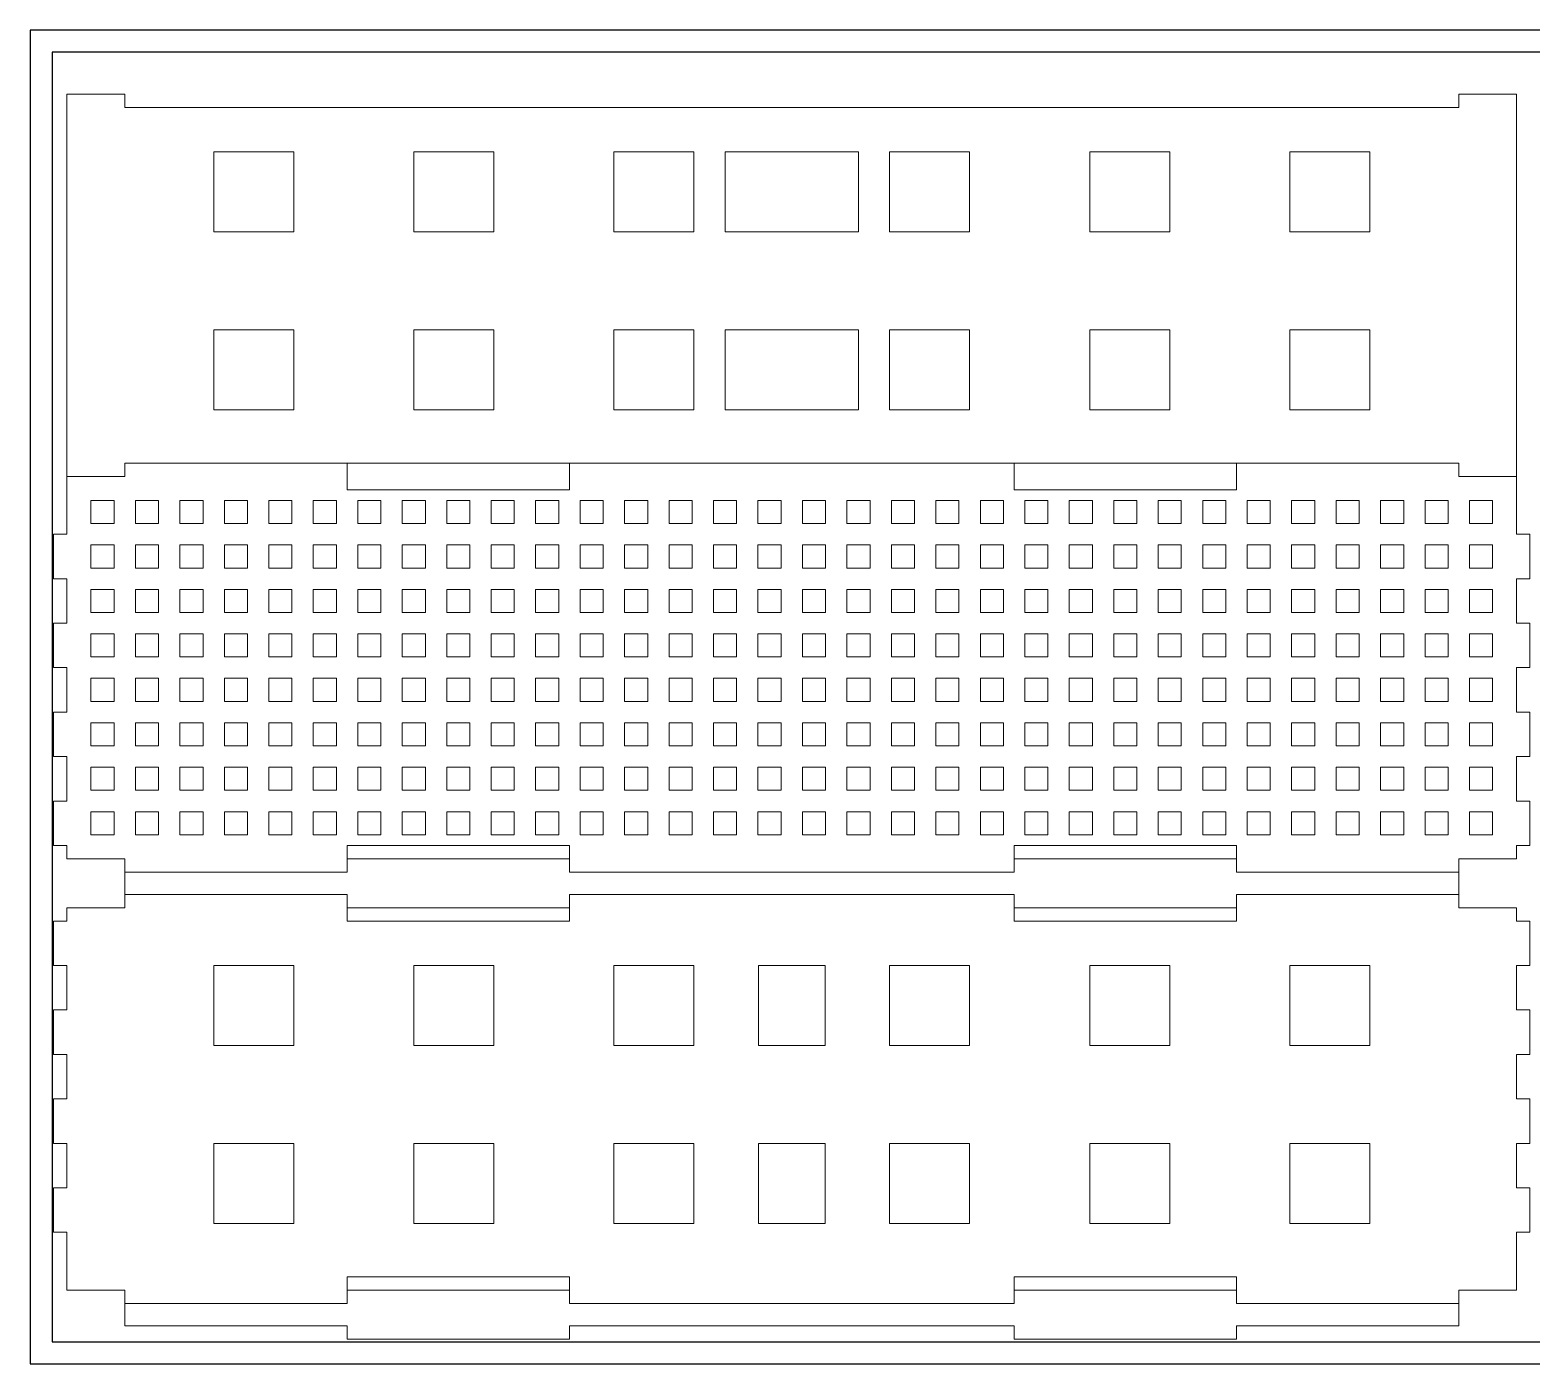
# Model space of a CAD drawing. Header units: millimetres. Extents: x 0 to 600, y 0 to 600.
# Drawn here: x 0 to 337.7, y 300 to 600 of the extents above; entities that cross this region are included whole.
import ezdxf

# ---------------------------------------------------------------- set-up
doc = ezdxf.new("R2010")
doc.units = ezdxf.units.MM
doc.header["$MEASUREMENT"] = 0
doc.layers.add('BNDRY', color=7, linetype='Continuous')

msp = doc.modelspace()

# ---------------------------------------------------------------- linework, layer by layer
at = {"lineweight": 0}
for p, q in [((8.3, 585.61), (8.3, 486.61)), ((21.3, 585.61), (8.3, 585.61)), ((21.3, 582.61), (21.3, 585.61)), ((334.3, 585.61), (321.3, 585.61)), ((321.3, 585.61), (321.3, 582.61)), ((334.3, 486.61), (334.3, 585.61)), ((321.3, 582.61), (21.3, 582.61)), ((41.3, 554.61), (41.3, 572.61)), ((41.3, 572.61), (59.3, 572.61)), ((59.3, 572.61), (59.3, 554.61)), ((86.3, 554.61), (86.3, 572.61)), ((86.3, 572.61), (104.3, 572.61)), ((104.3, 572.61), (104.3, 554.61)), ((131.3, 554.61), (131.3, 572.61)), ((131.3, 572.61), (149.3, 572.61)), ((149.3, 572.61), (149.3, 554.61)), ((156.3, 572.61), (186.3, 572.61)), ((156.3, 554.61), (156.3, 572.61)), ((186.3, 572.61), (186.3, 554.61)), ((193.3, 572.61), (211.3, 572.61)), ((193.3, 554.61), (193.3, 572.61)), ((211.3, 572.61), (211.3, 554.61)), ((238.3, 572.61), (256.3, 572.61)), ((238.3, 554.61), (238.3, 572.61)), ((256.3, 572.61), (256.3, 554.61)), ((283.3, 572.61), (301.3, 572.61)), ((283.3, 554.61), (283.3, 572.61)), ((301.3, 572.61), (301.3, 554.61)), ((59.3, 554.61), (41.3, 554.61)), ((104.3, 554.61), (86.3, 554.61)), ((149.3, 554.61), (131.3, 554.61)), ((186.3, 554.61), (156.3, 554.61)), ((211.3, 554.61), (193.3, 554.61)), ((256.3, 554.61), (238.3, 554.61)), ((301.3, 554.61), (283.3, 554.61)), ((41.3, 514.61), (41.3, 532.61)), ((41.3, 532.61), (59.3, 532.61)), ((59.3, 532.61), (59.3, 514.61)), ((86.3, 514.61), (86.3, 532.61)), ((86.3, 532.61), (104.3, 532.61)), ((104.3, 532.61), (104.3, 514.61)), ((131.3, 514.61), (131.3, 532.61)), ((131.3, 532.61), (149.3, 532.61)), ((149.3, 532.61), (149.3, 514.61)), ((156.3, 514.61), (156.3, 532.61)), ((156.3, 532.61), (186.3, 532.61)), ((186.3, 532.61), (186.3, 514.61)), ((193.3, 532.61), (211.3, 532.61)), ((193.3, 514.61), (193.3, 532.61)), ((211.3, 532.61), (211.3, 514.61)), ((238.3, 532.61), (256.3, 532.61)), ((238.3, 514.61), (238.3, 532.61)), ((256.3, 532.61), (256.3, 514.61)), ((283.3, 532.61), (301.3, 532.61)), ((283.3, 514.61), (283.3, 532.61)), ((301.3, 532.61), (301.3, 514.61)), ((59.3, 514.61), (41.3, 514.61)), ((104.3, 514.61), (86.3, 514.61)), ((149.3, 514.61), (131.3, 514.61)), ((186.3, 514.61), (156.3, 514.61)), ((211.3, 514.61), (193.3, 514.61)), ((256.3, 514.61), (238.3, 514.61)), ((301.3, 514.61), (283.3, 514.61)), ((21.3, 499.61), (21.3, 502.61)), ((21.3, 502.61), (321.3, 502.61)), ((71.3, 496.61), (71.3, 502.61)), ((121.3, 502.61), (121.3, 496.61)), ((221.3, 496.61), (221.3, 502.61)), ((271.3, 502.61), (271.3, 496.61)), ((321.3, 502.61), (321.3, 499.61)), ((8.3, 499.61), (21.3, 499.61)), ((121.3, 496.61), (71.3, 496.61)), ((271.3, 496.61), (221.3, 496.61)), ((321.3, 499.61), (334.3, 499.61)), ((13.7, 489.01), (13.7, 494.21)), ((13.7, 494.21), (18.9, 494.21)), ((18.9, 494.21), (18.9, 489.01)), ((23.7, 489.01), (23.7, 494.21)), ((23.7, 494.21), (28.9, 494.21)), ((28.9, 494.21), (28.9, 489.01)), ((33.7, 489.01), (33.7, 494.21)), ((33.7, 494.21), (38.9, 494.21)), ((38.9, 494.21), (38.9, 489.01)), ((43.7, 489.01), (43.7, 494.21)), ((43.7, 494.21), (48.9, 494.21)), ((48.9, 494.21), (48.9, 489.01)), ((53.7, 489.01), (53.7, 494.21)), ((53.7, 494.21), (58.9, 494.21)), ((58.9, 494.21), (58.9, 489.01)), ((63.7, 489.01), (63.7, 494.21)), ((63.7, 494.21), (68.9, 494.21)), ((68.9, 494.21), (68.9, 489.01)), ((73.7, 489.01), (73.7, 494.21)), ((73.7, 494.21), (78.9, 494.21)), ((78.9, 494.21), (78.9, 489.01)), ((83.7, 489.01), (83.7, 494.21)), ((83.7, 494.21), (88.9, 494.21)), ((88.9, 494.21), (88.9, 489.01)), ((93.7, 489.01), (93.7, 494.21)), ((93.7, 494.21), (98.9, 494.21)), ((98.9, 494.21), (98.9, 489.01)), ((103.7, 489.01), (103.7, 494.21)), ((103.7, 494.21), (108.9, 494.21)), ((108.9, 494.21), (108.9, 489.01)), ((113.7, 489.01), (113.7, 494.21)), ((113.7, 494.21), (118.9, 494.21)), ((118.9, 494.21), (118.9, 489.01)), ((123.7, 489.01), (123.7, 494.21)), ((123.7, 494.21), (128.9, 494.21)), ((128.9, 494.21), (128.9, 489.01)), ((133.7, 489.01), (133.7, 494.21)), ((133.7, 494.21), (138.9, 494.21)), ((138.9, 494.21), (138.9, 489.01)), ((143.7, 489.01), (143.7, 494.21)), ((143.7, 494.21), (148.9, 494.21)), ((148.9, 494.21), (148.9, 489.01)), ((153.7, 489.01), (153.7, 494.21)), ((153.7, 494.21), (158.9, 494.21)), ((158.9, 494.21), (158.9, 489.01)), ((163.7, 489.01), (163.7, 494.21)), ((163.7, 494.21), (168.9, 494.21)), ((168.9, 494.21), (168.9, 489.01)), ((173.7, 489.01), (173.7, 494.21)), ((173.7, 494.21), (178.9, 494.21)), ((178.9, 494.21), (178.9, 489.01)), ((183.7, 489.01), (183.7, 494.21)), ((183.7, 494.21), (188.9, 494.21)), ((188.9, 494.21), (188.9, 489.01)), ((193.7, 489.01), (193.7, 494.21)), ((193.7, 494.21), (198.9, 494.21)), ((198.9, 494.21), (198.9, 489.01)), ((203.7, 489.01), (203.7, 494.21)), ((203.7, 494.21), (208.9, 494.21)), ((208.9, 494.21), (208.9, 489.01)), ((213.7, 489.01), (213.7, 494.21)), ((213.7, 494.21), (218.9, 494.21)), ((218.9, 494.21), (218.9, 489.01)), ((223.7, 489.01), (223.7, 494.21)), ((223.7, 494.21), (228.9, 494.21)), ((228.9, 494.21), (228.9, 489.01)), ((233.7, 489.01), (233.7, 494.21)), ((233.7, 494.21), (238.9, 494.21)), ((238.9, 494.21), (238.9, 489.01)), ((243.7, 489.01), (243.7, 494.21)), ((243.7, 494.21), (248.9, 494.21)), ((248.9, 494.21), (248.9, 489.01)), ((253.7, 489.01), (253.7, 494.21)), ((253.7, 494.21), (258.9, 494.21)), ((258.9, 494.21), (258.9, 489.01)), ((263.7, 489.01), (263.7, 494.21)), ((263.7, 494.21), (268.9, 494.21)), ((268.9, 494.21), (268.9, 489.01)), ((273.7, 489.01), (273.7, 494.21)), ((273.7, 494.21), (278.9, 494.21)), ((278.9, 494.21), (278.9, 489.01)), ((283.7, 489.01), (283.7, 494.21)), ((283.7, 494.21), (288.9, 494.21)), ((288.9, 494.21), (288.9, 489.01)), ((293.7, 489.01), (293.7, 494.21)), ((293.7, 494.21), (298.9, 494.21)), ((298.9, 494.21), (298.9, 489.01)), ((303.7, 489.01), (303.7, 494.21)), ((303.7, 494.21), (308.9, 494.21)), ((308.9, 494.21), (308.9, 489.01)), ((313.7, 489.01), (313.7, 494.21)), ((313.7, 494.21), (318.9, 494.21)), ((318.9, 494.21), (318.9, 489.01)), ((323.7, 489.01), (323.7, 494.21)), ((323.7, 494.21), (328.9, 494.21)), ((328.9, 494.21), (328.9, 489.01)), ((8.3, 486.61), (5.3, 486.61)), ((5.3, 486.61), (5.3, 476.61)), ((18.9, 489.01), (13.7, 489.01)), ((28.9, 489.01), (23.7, 489.01)), ((38.9, 489.01), (33.7, 489.01)), ((48.9, 489.01), (43.7, 489.01)), ((58.9, 489.01), (53.7, 489.01)), ((68.9, 489.01), (63.7, 489.01)), ((78.9, 489.01), (73.7, 489.01)), ((88.9, 489.01), (83.7, 489.01)), ((98.9, 489.01), (93.7, 489.01)), ((108.9, 489.01), (103.7, 489.01)), ((118.9, 489.01), (113.7, 489.01)), ((128.9, 489.01), (123.7, 489.01)), ((138.9, 489.01), (133.7, 489.01)), ((148.9, 489.01), (143.7, 489.01)), ((158.9, 489.01), (153.7, 489.01)), ((168.9, 489.01), (163.7, 489.01)), ((178.9, 489.01), (173.7, 489.01)), ((188.9, 489.01), (183.7, 489.01)), ((198.9, 489.01), (193.7, 489.01)), ((208.9, 489.01), (203.7, 489.01)), ((218.9, 489.01), (213.7, 489.01)), ((228.9, 489.01), (223.7, 489.01)), ((238.9, 489.01), (233.7, 489.01)), ((248.9, 489.01), (243.7, 489.01)), ((258.9, 489.01), (253.7, 489.01)), ((268.9, 489.01), (263.7, 489.01)), ((278.9, 489.01), (273.7, 489.01)), ((288.9, 489.01), (283.7, 489.01)), ((298.9, 489.01), (293.7, 489.01)), ((308.9, 489.01), (303.7, 489.01)), ((318.9, 489.01), (313.7, 489.01)), ((328.9, 489.01), (323.7, 489.01)), ((337.3, 486.61), (334.3, 486.61)), ((337.3, 476.61), (337.3, 486.61)), ((13.7, 479.01), (13.7, 484.21)), ((13.7, 484.21), (18.9, 484.21)), ((18.9, 484.21), (18.9, 479.01)), ((23.7, 479.01), (23.7, 484.21)), ((23.7, 484.21), (28.9, 484.21)), ((28.9, 484.21), (28.9, 479.01)), ((33.7, 479.01), (33.7, 484.21)), ((33.7, 484.21), (38.9, 484.21)), ((38.9, 484.21), (38.9, 479.01)), ((43.7, 479.01), (43.7, 484.21)), ((43.7, 484.21), (48.9, 484.21)), ((48.9, 484.21), (48.9, 479.01)), ((53.7, 479.01), (53.7, 484.21)), ((53.7, 484.21), (58.9, 484.21)), ((58.9, 484.21), (58.9, 479.01)), ((63.7, 479.01), (63.7, 484.21)), ((63.7, 484.21), (68.9, 484.21)), ((68.9, 484.21), (68.9, 479.01)), ((73.7, 479.01), (73.7, 484.21)), ((73.7, 484.21), (78.9, 484.21)), ((78.9, 484.21), (78.9, 479.01)), ((83.7, 479.01), (83.7, 484.21)), ((83.7, 484.21), (88.9, 484.21)), ((88.9, 484.21), (88.9, 479.01)), ((93.7, 479.01), (93.7, 484.21)), ((93.7, 484.21), (98.9, 484.21)), ((98.9, 484.21), (98.9, 479.01)), ((103.7, 479.01), (103.7, 484.21)), ((103.7, 484.21), (108.9, 484.21)), ((108.9, 484.21), (108.9, 479.01)), ((113.7, 479.01), (113.7, 484.21)), ((113.7, 484.21), (118.9, 484.21)), ((118.9, 484.21), (118.9, 479.01)), ((123.7, 479.01), (123.7, 484.21)), ((123.7, 484.21), (128.9, 484.21)), ((128.9, 484.21), (128.9, 479.01)), ((133.7, 479.01), (133.7, 484.21)), ((133.7, 484.21), (138.9, 484.21)), ((138.9, 484.21), (138.9, 479.01)), ((143.7, 479.01), (143.7, 484.21)), ((143.7, 484.21), (148.9, 484.21)), ((148.9, 484.21), (148.9, 479.01)), ((153.7, 479.01), (153.7, 484.21)), ((153.7, 484.21), (158.9, 484.21)), ((158.9, 484.21), (158.9, 479.01)), ((163.7, 479.01), (163.7, 484.21)), ((163.7, 484.21), (168.9, 484.21)), ((168.9, 484.21), (168.9, 479.01)), ((173.7, 479.01), (173.7, 484.21)), ((173.7, 484.21), (178.9, 484.21)), ((178.9, 484.21), (178.9, 479.01)), ((183.7, 479.01), (183.7, 484.21)), ((183.7, 484.21), (188.9, 484.21)), ((188.9, 484.21), (188.9, 479.01)), ((193.7, 479.01), (193.7, 484.21)), ((193.7, 484.21), (198.9, 484.21)), ((198.9, 484.21), (198.9, 479.01)), ((203.7, 479.01), (203.7, 484.21)), ((203.7, 484.21), (208.9, 484.21)), ((208.9, 484.21), (208.9, 479.01)), ((213.7, 479.01), (213.7, 484.21)), ((213.7, 484.21), (218.9, 484.21)), ((218.9, 484.21), (218.9, 479.01)), ((223.7, 479.01), (223.7, 484.21)), ((223.7, 484.21), (228.9, 484.21)), ((228.9, 484.21), (228.9, 479.01)), ((233.7, 479.01), (233.7, 484.21)), ((233.7, 484.21), (238.9, 484.21)), ((238.9, 484.21), (238.9, 479.01)), ((243.7, 479.01), (243.7, 484.21)), ((243.7, 484.21), (248.9, 484.21)), ((248.9, 484.21), (248.9, 479.01)), ((253.7, 479.01), (253.7, 484.21)), ((253.7, 484.21), (258.9, 484.21)), ((258.9, 484.21), (258.9, 479.01)), ((263.7, 479.01), (263.7, 484.21)), ((263.7, 484.21), (268.9, 484.21)), ((268.9, 484.21), (268.9, 479.01)), ((273.7, 479.01), (273.7, 484.21)), ((273.7, 484.21), (278.9, 484.21)), ((278.9, 484.21), (278.9, 479.01)), ((283.7, 479.01), (283.7, 484.21)), ((283.7, 484.21), (288.9, 484.21)), ((288.9, 484.21), (288.9, 479.01)), ((293.7, 479.01), (293.7, 484.21)), ((293.7, 484.21), (298.9, 484.21)), ((298.9, 484.21), (298.9, 479.01)), ((303.7, 479.01), (303.7, 484.21)), ((303.7, 484.21), (308.9, 484.21)), ((308.9, 484.21), (308.9, 479.01)), ((313.7, 479.01), (313.7, 484.21)), ((313.7, 484.21), (318.9, 484.21)), ((318.9, 484.21), (318.9, 479.01)), ((323.7, 479.01), (323.7, 484.21)), ((323.7, 484.21), (328.9, 484.21)), ((328.9, 484.21), (328.9, 479.01)), ((5.3, 476.61), (8.3, 476.61)), ((8.3, 476.61), (8.3, 466.61)), ((18.9, 479.01), (13.7, 479.01)), ((28.9, 479.01), (23.7, 479.01)), ((38.9, 479.01), (33.7, 479.01)), ((48.9, 479.01), (43.7, 479.01)), ((58.9, 479.01), (53.7, 479.01)), ((68.9, 479.01), (63.7, 479.01)), ((78.9, 479.01), (73.7, 479.01)), ((88.9, 479.01), (83.7, 479.01)), ((98.9, 479.01), (93.7, 479.01)), ((108.9, 479.01), (103.7, 479.01)), ((118.9, 479.01), (113.7, 479.01)), ((128.9, 479.01), (123.7, 479.01)), ((138.9, 479.01), (133.7, 479.01)), ((148.9, 479.01), (143.7, 479.01)), ((158.9, 479.01), (153.7, 479.01)), ((168.9, 479.01), (163.7, 479.01)), ((178.9, 479.01), (173.7, 479.01)), ((188.9, 479.01), (183.7, 479.01)), ((198.9, 479.01), (193.7, 479.01)), ((208.9, 479.01), (203.7, 479.01)), ((218.9, 479.01), (213.7, 479.01)), ((228.9, 479.01), (223.7, 479.01)), ((238.9, 479.01), (233.7, 479.01)), ((248.9, 479.01), (243.7, 479.01)), ((258.9, 479.01), (253.7, 479.01)), ((268.9, 479.01), (263.7, 479.01)), ((278.9, 479.01), (273.7, 479.01)), ((288.9, 479.01), (283.7, 479.01)), ((298.9, 479.01), (293.7, 479.01)), ((308.9, 479.01), (303.7, 479.01)), ((318.9, 479.01), (313.7, 479.01)), ((328.9, 479.01), (323.7, 479.01)), ((334.3, 466.61), (334.3, 476.61)), ((334.3, 476.61), (337.3, 476.61)), ((13.7, 469.01), (13.7, 474.21)), ((13.7, 474.21), (18.9, 474.21)), ((18.9, 474.21), (18.9, 469.01)), ((23.7, 469.01), (23.7, 474.21)), ((23.7, 474.21), (28.9, 474.21)), ((28.9, 474.21), (28.9, 469.01)), ((33.7, 469.01), (33.7, 474.21)), ((33.7, 474.21), (38.9, 474.21)), ((38.9, 474.21), (38.9, 469.01)), ((43.7, 469.01), (43.7, 474.21)), ((43.7, 474.21), (48.9, 474.21)), ((48.9, 474.21), (48.9, 469.01)), ((53.7, 469.01), (53.7, 474.21)), ((53.7, 474.21), (58.9, 474.21)), ((58.9, 474.21), (58.9, 469.01)), ((63.7, 469.01), (63.7, 474.21)), ((63.7, 474.21), (68.9, 474.21)), ((68.9, 474.21), (68.9, 469.01)), ((73.7, 469.01), (73.7, 474.21)), ((73.7, 474.21), (78.9, 474.21)), ((78.9, 474.21), (78.9, 469.01)), ((83.7, 469.01), (83.7, 474.21)), ((83.7, 474.21), (88.9, 474.21)), ((88.9, 474.21), (88.9, 469.01)), ((93.7, 469.01), (93.7, 474.21)), ((93.7, 474.21), (98.9, 474.21)), ((98.9, 474.21), (98.9, 469.01)), ((103.7, 469.01), (103.7, 474.21)), ((103.7, 474.21), (108.9, 474.21)), ((108.9, 474.21), (108.9, 469.01)), ((113.7, 469.01), (113.7, 474.21)), ((113.7, 474.21), (118.9, 474.21)), ((118.9, 474.21), (118.9, 469.01)), ((123.7, 469.01), (123.7, 474.21)), ((123.7, 474.21), (128.9, 474.21)), ((128.9, 474.21), (128.9, 469.01)), ((133.7, 469.01), (133.7, 474.21)), ((133.7, 474.21), (138.9, 474.21)), ((138.9, 474.21), (138.9, 469.01)), ((143.7, 469.01), (143.7, 474.21)), ((143.7, 474.21), (148.9, 474.21)), ((148.9, 474.21), (148.9, 469.01)), ((153.7, 469.01), (153.7, 474.21)), ((153.7, 474.21), (158.9, 474.21)), ((158.9, 474.21), (158.9, 469.01)), ((163.7, 469.01), (163.7, 474.21)), ((163.7, 474.21), (168.9, 474.21)), ((168.9, 474.21), (168.9, 469.01)), ((173.7, 469.01), (173.7, 474.21)), ((173.7, 474.21), (178.9, 474.21)), ((178.9, 474.21), (178.9, 469.01)), ((183.7, 469.01), (183.7, 474.21)), ((183.7, 474.21), (188.9, 474.21)), ((188.9, 474.21), (188.9, 469.01)), ((193.7, 469.01), (193.7, 474.21)), ((193.7, 474.21), (198.9, 474.21)), ((198.9, 474.21), (198.9, 469.01)), ((203.7, 469.01), (203.7, 474.21)), ((203.7, 474.21), (208.9, 474.21)), ((208.9, 474.21), (208.9, 469.01)), ((213.7, 469.01), (213.7, 474.21)), ((213.7, 474.21), (218.9, 474.21)), ((218.9, 474.21), (218.9, 469.01)), ((223.7, 469.01), (223.7, 474.21)), ((223.7, 474.21), (228.9, 474.21)), ((228.9, 474.21), (228.9, 469.01)), ((233.7, 469.01), (233.7, 474.21)), ((233.7, 474.21), (238.9, 474.21)), ((238.9, 474.21), (238.9, 469.01)), ((243.7, 469.01), (243.7, 474.21)), ((243.7, 474.21), (248.9, 474.21)), ((248.9, 474.21), (248.9, 469.01)), ((253.7, 469.01), (253.7, 474.21)), ((253.7, 474.21), (258.9, 474.21)), ((258.9, 474.21), (258.9, 469.01)), ((263.7, 469.01), (263.7, 474.21)), ((263.7, 474.21), (268.9, 474.21)), ((268.9, 474.21), (268.9, 469.01)), ((273.7, 469.01), (273.7, 474.21)), ((273.7, 474.21), (278.9, 474.21)), ((278.9, 474.21), (278.9, 469.01)), ((283.7, 469.01), (283.7, 474.21)), ((283.7, 474.21), (288.9, 474.21)), ((288.9, 474.21), (288.9, 469.01)), ((293.7, 469.01), (293.7, 474.21)), ((293.7, 474.21), (298.9, 474.21)), ((298.9, 474.21), (298.9, 469.01)), ((303.7, 469.01), (303.7, 474.21)), ((303.7, 474.21), (308.9, 474.21)), ((308.9, 474.21), (308.9, 469.01)), ((313.7, 469.01), (313.7, 474.21)), ((313.7, 474.21), (318.9, 474.21)), ((318.9, 474.21), (318.9, 469.01)), ((323.7, 469.01), (323.7, 474.21)), ((323.7, 474.21), (328.9, 474.21)), ((328.9, 474.21), (328.9, 469.01)), ((8.3, 466.61), (5.3, 466.61)), ((5.3, 466.61), (5.3, 456.61)), ((18.9, 469.01), (13.7, 469.01)), ((28.9, 469.01), (23.7, 469.01)), ((38.9, 469.01), (33.7, 469.01)), ((48.9, 469.01), (43.7, 469.01)), ((58.9, 469.01), (53.7, 469.01)), ((68.9, 469.01), (63.7, 469.01)), ((78.9, 469.01), (73.7, 469.01)), ((88.9, 469.01), (83.7, 469.01)), ((98.9, 469.01), (93.7, 469.01)), ((108.9, 469.01), (103.7, 469.01)), ((118.9, 469.01), (113.7, 469.01)), ((128.9, 469.01), (123.7, 469.01)), ((138.9, 469.01), (133.7, 469.01)), ((148.9, 469.01), (143.7, 469.01)), ((158.9, 469.01), (153.7, 469.01)), ((168.9, 469.01), (163.7, 469.01)), ((178.9, 469.01), (173.7, 469.01)), ((188.9, 469.01), (183.7, 469.01)), ((198.9, 469.01), (193.7, 469.01)), ((208.9, 469.01), (203.7, 469.01)), ((218.9, 469.01), (213.7, 469.01)), ((228.9, 469.01), (223.7, 469.01)), ((238.9, 469.01), (233.7, 469.01)), ((248.9, 469.01), (243.7, 469.01)), ((258.9, 469.01), (253.7, 469.01)), ((268.9, 469.01), (263.7, 469.01)), ((278.9, 469.01), (273.7, 469.01)), ((288.9, 469.01), (283.7, 469.01)), ((298.9, 469.01), (293.7, 469.01)), ((308.9, 469.01), (303.7, 469.01)), ((318.9, 469.01), (313.7, 469.01)), ((328.9, 469.01), (323.7, 469.01)), ((337.3, 466.61), (334.3, 466.61)), ((337.3, 456.61), (337.3, 466.61)), ((13.7, 459.01), (13.7, 464.21)), ((13.7, 464.21), (18.9, 464.21)), ((18.9, 464.21), (18.9, 459.01)), ((23.7, 459.01), (23.7, 464.21)), ((23.7, 464.21), (28.9, 464.21)), ((28.9, 464.21), (28.9, 459.01)), ((33.7, 459.01), (33.7, 464.21)), ((33.7, 464.21), (38.9, 464.21)), ((38.9, 464.21), (38.9, 459.01)), ((43.7, 459.01), (43.7, 464.21)), ((43.7, 464.21), (48.9, 464.21)), ((48.9, 464.21), (48.9, 459.01)), ((53.7, 459.01), (53.7, 464.21)), ((53.7, 464.21), (58.9, 464.21)), ((58.9, 464.21), (58.9, 459.01)), ((63.7, 459.01), (63.7, 464.21)), ((63.7, 464.21), (68.9, 464.21)), ((68.9, 464.21), (68.9, 459.01)), ((73.7, 459.01), (73.7, 464.21)), ((73.7, 464.21), (78.9, 464.21)), ((78.9, 464.21), (78.9, 459.01)), ((83.7, 459.01), (83.7, 464.21)), ((83.7, 464.21), (88.9, 464.21)), ((88.9, 464.21), (88.9, 459.01)), ((93.7, 459.01), (93.7, 464.21)), ((93.7, 464.21), (98.9, 464.21)), ((98.9, 464.21), (98.9, 459.01)), ((103.7, 459.01), (103.7, 464.21)), ((103.7, 464.21), (108.9, 464.21)), ((108.9, 464.21), (108.9, 459.01)), ((113.7, 459.01), (113.7, 464.21)), ((113.7, 464.21), (118.9, 464.21)), ((118.9, 464.21), (118.9, 459.01)), ((123.7, 459.01), (123.7, 464.21)), ((123.7, 464.21), (128.9, 464.21)), ((128.9, 464.21), (128.9, 459.01)), ((133.7, 459.01), (133.7, 464.21)), ((133.7, 464.21), (138.9, 464.21)), ((138.9, 464.21), (138.9, 459.01)), ((143.7, 459.01), (143.7, 464.21)), ((143.7, 464.21), (148.9, 464.21)), ((148.9, 464.21), (148.9, 459.01)), ((153.7, 459.01), (153.7, 464.21)), ((153.7, 464.21), (158.9, 464.21)), ((158.9, 464.21), (158.9, 459.01)), ((163.7, 459.01), (163.7, 464.21)), ((163.7, 464.21), (168.9, 464.21)), ((168.9, 464.21), (168.9, 459.01)), ((173.7, 459.01), (173.7, 464.21)), ((173.7, 464.21), (178.9, 464.21)), ((178.9, 464.21), (178.9, 459.01)), ((183.7, 459.01), (183.7, 464.21)), ((183.7, 464.21), (188.9, 464.21)), ((188.9, 464.21), (188.9, 459.01)), ((193.7, 459.01), (193.7, 464.21)), ((193.7, 464.21), (198.9, 464.21)), ((198.9, 464.21), (198.9, 459.01)), ((203.7, 459.01), (203.7, 464.21)), ((203.7, 464.21), (208.9, 464.21)), ((208.9, 464.21), (208.9, 459.01)), ((213.7, 459.01), (213.7, 464.21)), ((213.7, 464.21), (218.9, 464.21)), ((218.9, 464.21), (218.9, 459.01)), ((223.7, 459.01), (223.7, 464.21)), ((223.7, 464.21), (228.9, 464.21)), ((228.9, 464.21), (228.9, 459.01)), ((233.7, 459.01), (233.7, 464.21)), ((233.7, 464.21), (238.9, 464.21)), ((238.9, 464.21), (238.9, 459.01)), ((243.7, 459.01), (243.7, 464.21)), ((243.7, 464.21), (248.9, 464.21)), ((248.9, 464.21), (248.9, 459.01)), ((253.7, 459.01), (253.7, 464.21)), ((253.7, 464.21), (258.9, 464.21)), ((258.9, 464.21), (258.9, 459.01)), ((263.7, 459.01), (263.7, 464.21)), ((263.7, 464.21), (268.9, 464.21)), ((268.9, 464.21), (268.9, 459.01)), ((273.7, 459.01), (273.7, 464.21)), ((273.7, 464.21), (278.9, 464.21)), ((278.9, 464.21), (278.9, 459.01)), ((283.7, 459.01), (283.7, 464.21)), ((283.7, 464.21), (288.9, 464.21)), ((288.9, 464.21), (288.9, 459.01)), ((293.7, 459.01), (293.7, 464.21)), ((293.7, 464.21), (298.9, 464.21)), ((298.9, 464.21), (298.9, 459.01)), ((303.7, 459.01), (303.7, 464.21)), ((303.7, 464.21), (308.9, 464.21)), ((308.9, 464.21), (308.9, 459.01)), ((313.7, 459.01), (313.7, 464.21)), ((313.7, 464.21), (318.9, 464.21)), ((318.9, 464.21), (318.9, 459.01)), ((323.7, 459.01), (323.7, 464.21)), ((323.7, 464.21), (328.9, 464.21)), ((328.9, 464.21), (328.9, 459.01)), ((5.3, 456.61), (8.3, 456.61)), ((8.3, 456.61), (8.3, 446.61)), ((18.9, 459.01), (13.7, 459.01)), ((28.9, 459.01), (23.7, 459.01)), ((38.9, 459.01), (33.7, 459.01)), ((48.9, 459.01), (43.7, 459.01)), ((58.9, 459.01), (53.7, 459.01)), ((68.9, 459.01), (63.7, 459.01)), ((78.9, 459.01), (73.7, 459.01)), ((88.9, 459.01), (83.7, 459.01)), ((98.9, 459.01), (93.7, 459.01)), ((108.9, 459.01), (103.7, 459.01)), ((118.9, 459.01), (113.7, 459.01)), ((128.9, 459.01), (123.7, 459.01)), ((138.9, 459.01), (133.7, 459.01)), ((148.9, 459.01), (143.7, 459.01)), ((158.9, 459.01), (153.7, 459.01)), ((168.9, 459.01), (163.7, 459.01)), ((178.9, 459.01), (173.7, 459.01)), ((188.9, 459.01), (183.7, 459.01)), ((198.9, 459.01), (193.7, 459.01)), ((208.9, 459.01), (203.7, 459.01)), ((218.9, 459.01), (213.7, 459.01)), ((228.9, 459.01), (223.7, 459.01)), ((238.9, 459.01), (233.7, 459.01)), ((248.9, 459.01), (243.7, 459.01)), ((258.9, 459.01), (253.7, 459.01)), ((268.9, 459.01), (263.7, 459.01)), ((278.9, 459.01), (273.7, 459.01)), ((288.9, 459.01), (283.7, 459.01)), ((298.9, 459.01), (293.7, 459.01)), ((308.9, 459.01), (303.7, 459.01)), ((318.9, 459.01), (313.7, 459.01)), ((328.9, 459.01), (323.7, 459.01)), ((334.3, 446.61), (334.3, 456.61)), ((334.3, 456.61), (337.3, 456.61)), ((13.7, 449.01), (13.7, 454.21)), ((13.7, 454.21), (18.9, 454.21)), ((18.9, 454.21), (18.9, 449.01)), ((23.7, 449.01), (23.7, 454.21)), ((23.7, 454.21), (28.9, 454.21)), ((28.9, 454.21), (28.9, 449.01)), ((33.7, 449.01), (33.7, 454.21)), ((33.7, 454.21), (38.9, 454.21)), ((38.9, 454.21), (38.9, 449.01)), ((43.7, 449.01), (43.7, 454.21)), ((43.7, 454.21), (48.9, 454.21)), ((48.9, 454.21), (48.9, 449.01)), ((53.7, 449.01), (53.7, 454.21)), ((53.7, 454.21), (58.9, 454.21)), ((58.9, 454.21), (58.9, 449.01)), ((63.7, 449.01), (63.7, 454.21)), ((63.7, 454.21), (68.9, 454.21)), ((68.9, 454.21), (68.9, 449.01)), ((73.7, 449.01), (73.7, 454.21)), ((73.7, 454.21), (78.9, 454.21)), ((78.9, 454.21), (78.9, 449.01)), ((83.7, 449.01), (83.7, 454.21)), ((83.7, 454.21), (88.9, 454.21)), ((88.9, 454.21), (88.9, 449.01)), ((93.7, 449.01), (93.7, 454.21)), ((93.7, 454.21), (98.9, 454.21)), ((98.9, 454.21), (98.9, 449.01)), ((103.7, 449.01), (103.7, 454.21)), ((103.7, 454.21), (108.9, 454.21)), ((108.9, 454.21), (108.9, 449.01)), ((113.7, 449.01), (113.7, 454.21)), ((113.7, 454.21), (118.9, 454.21)), ((118.9, 454.21), (118.9, 449.01)), ((123.7, 449.01), (123.7, 454.21)), ((123.7, 454.21), (128.9, 454.21)), ((128.9, 454.21), (128.9, 449.01)), ((133.7, 449.01), (133.7, 454.21)), ((133.7, 454.21), (138.9, 454.21)), ((138.9, 454.21), (138.9, 449.01)), ((143.7, 449.01), (143.7, 454.21)), ((143.7, 454.21), (148.9, 454.21)), ((148.9, 454.21), (148.9, 449.01)), ((153.7, 449.01), (153.7, 454.21)), ((153.7, 454.21), (158.9, 454.21)), ((158.9, 454.21), (158.9, 449.01)), ((163.7, 449.01), (163.7, 454.21)), ((163.7, 454.21), (168.9, 454.21)), ((168.9, 454.21), (168.9, 449.01)), ((173.7, 449.01), (173.7, 454.21)), ((173.7, 454.21), (178.9, 454.21)), ((178.9, 454.21), (178.9, 449.01)), ((183.7, 449.01), (183.7, 454.21)), ((183.7, 454.21), (188.9, 454.21)), ((188.9, 454.21), (188.9, 449.01)), ((193.7, 449.01), (193.7, 454.21)), ((193.7, 454.21), (198.9, 454.21)), ((198.9, 454.21), (198.9, 449.01)), ((203.7, 449.01), (203.7, 454.21)), ((203.7, 454.21), (208.9, 454.21)), ((208.9, 454.21), (208.9, 449.01)), ((213.7, 449.01), (213.7, 454.21)), ((213.7, 454.21), (218.9, 454.21)), ((218.9, 454.21), (218.9, 449.01)), ((223.7, 449.01), (223.7, 454.21)), ((223.7, 454.21), (228.9, 454.21)), ((228.9, 454.21), (228.9, 449.01)), ((233.7, 449.01), (233.7, 454.21)), ((233.7, 454.21), (238.9, 454.21)), ((238.9, 454.21), (238.9, 449.01)), ((243.7, 449.01), (243.7, 454.21)), ((243.7, 454.21), (248.9, 454.21)), ((248.9, 454.21), (248.9, 449.01)), ((253.7, 449.01), (253.7, 454.21)), ((253.7, 454.21), (258.9, 454.21)), ((258.9, 454.21), (258.9, 449.01)), ((263.7, 449.01), (263.7, 454.21)), ((263.7, 454.21), (268.9, 454.21)), ((268.9, 454.21), (268.9, 449.01)), ((273.7, 449.01), (273.7, 454.21)), ((273.7, 454.21), (278.9, 454.21)), ((278.9, 454.21), (278.9, 449.01)), ((283.7, 449.01), (283.7, 454.21)), ((283.7, 454.21), (288.9, 454.21)), ((288.9, 454.21), (288.9, 449.01)), ((293.7, 449.01), (293.7, 454.21)), ((293.7, 454.21), (298.9, 454.21)), ((298.9, 454.21), (298.9, 449.01)), ((303.7, 449.01), (303.7, 454.21)), ((303.7, 454.21), (308.9, 454.21)), ((308.9, 454.21), (308.9, 449.01)), ((313.7, 449.01), (313.7, 454.21)), ((313.7, 454.21), (318.9, 454.21)), ((318.9, 454.21), (318.9, 449.01)), ((323.7, 449.01), (323.7, 454.21)), ((323.7, 454.21), (328.9, 454.21)), ((328.9, 454.21), (328.9, 449.01)), ((8.3, 446.61), (5.3, 446.61)), ((5.3, 446.61), (5.3, 436.61)), ((18.9, 449.01), (13.7, 449.01)), ((28.9, 449.01), (23.7, 449.01)), ((38.9, 449.01), (33.7, 449.01)), ((48.9, 449.01), (43.7, 449.01)), ((58.9, 449.01), (53.7, 449.01)), ((68.9, 449.01), (63.7, 449.01)), ((78.9, 449.01), (73.7, 449.01)), ((88.9, 449.01), (83.7, 449.01)), ((98.9, 449.01), (93.7, 449.01)), ((108.9, 449.01), (103.7, 449.01)), ((118.9, 449.01), (113.7, 449.01)), ((128.9, 449.01), (123.7, 449.01)), ((138.9, 449.01), (133.7, 449.01)), ((148.9, 449.01), (143.7, 449.01)), ((158.9, 449.01), (153.7, 449.01)), ((168.9, 449.01), (163.7, 449.01)), ((178.9, 449.01), (173.7, 449.01)), ((188.9, 449.01), (183.7, 449.01)), ((198.9, 449.01), (193.7, 449.01)), ((208.9, 449.01), (203.7, 449.01)), ((218.9, 449.01), (213.7, 449.01)), ((228.9, 449.01), (223.7, 449.01)), ((238.9, 449.01), (233.7, 449.01)), ((248.9, 449.01), (243.7, 449.01)), ((258.9, 449.01), (253.7, 449.01)), ((268.9, 449.01), (263.7, 449.01)), ((278.9, 449.01), (273.7, 449.01)), ((288.9, 449.01), (283.7, 449.01)), ((298.9, 449.01), (293.7, 449.01)), ((308.9, 449.01), (303.7, 449.01)), ((318.9, 449.01), (313.7, 449.01)), ((328.9, 449.01), (323.7, 449.01)), ((337.3, 446.61), (334.3, 446.61)), ((337.3, 436.61), (337.3, 446.61)), ((13.7, 439.01), (13.7, 444.21)), ((13.7, 444.21), (18.9, 444.21)), ((18.9, 444.21), (18.9, 439.01)), ((23.7, 439.01), (23.7, 444.21)), ((23.7, 444.21), (28.9, 444.21)), ((28.9, 444.21), (28.9, 439.01)), ((33.7, 439.01), (33.7, 444.21)), ((33.7, 444.21), (38.9, 444.21)), ((38.9, 444.21), (38.9, 439.01)), ((43.7, 439.01), (43.7, 444.21)), ((43.7, 444.21), (48.9, 444.21)), ((48.9, 444.21), (48.9, 439.01)), ((53.7, 439.01), (53.7, 444.21)), ((53.7, 444.21), (58.9, 444.21)), ((58.9, 444.21), (58.9, 439.01)), ((63.7, 439.01), (63.7, 444.21)), ((63.7, 444.21), (68.9, 444.21)), ((68.9, 444.21), (68.9, 439.01)), ((73.7, 439.01), (73.7, 444.21)), ((73.7, 444.21), (78.9, 444.21)), ((78.9, 444.21), (78.9, 439.01)), ((83.7, 439.01), (83.7, 444.21)), ((83.7, 444.21), (88.9, 444.21)), ((88.9, 444.21), (88.9, 439.01)), ((93.7, 439.01), (93.7, 444.21)), ((93.7, 444.21), (98.9, 444.21)), ((98.9, 444.21), (98.9, 439.01)), ((103.7, 439.01), (103.7, 444.21)), ((103.7, 444.21), (108.9, 444.21)), ((108.9, 444.21), (108.9, 439.01)), ((113.7, 439.01), (113.7, 444.21)), ((113.7, 444.21), (118.9, 444.21)), ((118.9, 444.21), (118.9, 439.01)), ((123.7, 439.01), (123.7, 444.21)), ((123.7, 444.21), (128.9, 444.21)), ((128.9, 444.21), (128.9, 439.01)), ((133.7, 439.01), (133.7, 444.21)), ((133.7, 444.21), (138.9, 444.21)), ((138.9, 444.21), (138.9, 439.01)), ((143.7, 439.01), (143.7, 444.21)), ((143.7, 444.21), (148.9, 444.21)), ((148.9, 444.21), (148.9, 439.01)), ((153.7, 439.01), (153.7, 444.21)), ((153.7, 444.21), (158.9, 444.21)), ((158.9, 444.21), (158.9, 439.01)), ((163.7, 439.01), (163.7, 444.21)), ((163.7, 444.21), (168.9, 444.21)), ((168.9, 444.21), (168.9, 439.01)), ((173.7, 439.01), (173.7, 444.21)), ((173.7, 444.21), (178.9, 444.21)), ((178.9, 444.21), (178.9, 439.01)), ((183.7, 439.01), (183.7, 444.21)), ((183.7, 444.21), (188.9, 444.21)), ((188.9, 444.21), (188.9, 439.01)), ((193.7, 439.01), (193.7, 444.21)), ((193.7, 444.21), (198.9, 444.21)), ((198.9, 444.21), (198.9, 439.01)), ((203.7, 439.01), (203.7, 444.21)), ((203.7, 444.21), (208.9, 444.21)), ((208.9, 444.21), (208.9, 439.01)), ((213.7, 439.01), (213.7, 444.21)), ((213.7, 444.21), (218.9, 444.21)), ((218.9, 444.21), (218.9, 439.01)), ((223.7, 439.01), (223.7, 444.21)), ((223.7, 444.21), (228.9, 444.21)), ((228.9, 444.21), (228.9, 439.01)), ((233.7, 439.01), (233.7, 444.21)), ((233.7, 444.21), (238.9, 444.21)), ((238.9, 444.21), (238.9, 439.01)), ((243.7, 439.01), (243.7, 444.21)), ((243.7, 444.21), (248.9, 444.21)), ((248.9, 444.21), (248.9, 439.01)), ((253.7, 439.01), (253.7, 444.21)), ((253.7, 444.21), (258.9, 444.21)), ((258.9, 444.21), (258.9, 439.01)), ((263.7, 439.01), (263.7, 444.21)), ((263.7, 444.21), (268.9, 444.21)), ((268.9, 444.21), (268.9, 439.01)), ((273.7, 439.01), (273.7, 444.21)), ((273.7, 444.21), (278.9, 444.21)), ((278.9, 444.21), (278.9, 439.01)), ((283.7, 439.01), (283.7, 444.21)), ((283.7, 444.21), (288.9, 444.21)), ((288.9, 444.21), (288.9, 439.01)), ((293.7, 439.01), (293.7, 444.21)), ((293.7, 444.21), (298.9, 444.21)), ((298.9, 444.21), (298.9, 439.01)), ((303.7, 439.01), (303.7, 444.21)), ((303.7, 444.21), (308.9, 444.21)), ((308.9, 444.21), (308.9, 439.01)), ((313.7, 439.01), (313.7, 444.21)), ((313.7, 444.21), (318.9, 444.21)), ((318.9, 444.21), (318.9, 439.01)), ((323.7, 439.01), (323.7, 444.21)), ((323.7, 444.21), (328.9, 444.21)), ((328.9, 444.21), (328.9, 439.01)), ((5.3, 436.61), (8.3, 436.61)), ((8.3, 436.61), (8.3, 426.61)), ((18.9, 439.01), (13.7, 439.01)), ((28.9, 439.01), (23.7, 439.01)), ((38.9, 439.01), (33.7, 439.01)), ((48.9, 439.01), (43.7, 439.01)), ((58.9, 439.01), (53.7, 439.01)), ((68.9, 439.01), (63.7, 439.01)), ((78.9, 439.01), (73.7, 439.01)), ((88.9, 439.01), (83.7, 439.01)), ((98.9, 439.01), (93.7, 439.01)), ((108.9, 439.01), (103.7, 439.01)), ((118.9, 439.01), (113.7, 439.01)), ((128.9, 439.01), (123.7, 439.01)), ((138.9, 439.01), (133.7, 439.01)), ((148.9, 439.01), (143.7, 439.01)), ((158.9, 439.01), (153.7, 439.01)), ((168.9, 439.01), (163.7, 439.01)), ((178.9, 439.01), (173.7, 439.01)), ((188.9, 439.01), (183.7, 439.01)), ((198.9, 439.01), (193.7, 439.01)), ((208.9, 439.01), (203.7, 439.01)), ((218.9, 439.01), (213.7, 439.01)), ((228.9, 439.01), (223.7, 439.01)), ((238.9, 439.01), (233.7, 439.01)), ((248.9, 439.01), (243.7, 439.01)), ((258.9, 439.01), (253.7, 439.01)), ((268.9, 439.01), (263.7, 439.01)), ((278.9, 439.01), (273.7, 439.01)), ((288.9, 439.01), (283.7, 439.01)), ((298.9, 439.01), (293.7, 439.01)), ((308.9, 439.01), (303.7, 439.01)), ((318.9, 439.01), (313.7, 439.01)), ((328.9, 439.01), (323.7, 439.01)), ((334.3, 426.61), (334.3, 436.61)), ((334.3, 436.61), (337.3, 436.61)), ((13.7, 429.01), (13.7, 434.21)), ((13.7, 434.21), (18.9, 434.21)), ((18.9, 434.21), (18.9, 429.01)), ((23.7, 429.01), (23.7, 434.21)), ((23.7, 434.21), (28.9, 434.21)), ((28.9, 434.21), (28.9, 429.01)), ((33.7, 429.01), (33.7, 434.21)), ((33.7, 434.21), (38.9, 434.21)), ((38.9, 434.21), (38.9, 429.01)), ((43.7, 429.01), (43.7, 434.21)), ((43.7, 434.21), (48.9, 434.21)), ((48.9, 434.21), (48.9, 429.01)), ((53.7, 429.01), (53.7, 434.21)), ((53.7, 434.21), (58.9, 434.21)), ((58.9, 434.21), (58.9, 429.01)), ((63.7, 429.01), (63.7, 434.21)), ((63.7, 434.21), (68.9, 434.21)), ((68.9, 434.21), (68.9, 429.01)), ((73.7, 429.01), (73.7, 434.21)), ((73.7, 434.21), (78.9, 434.21)), ((78.9, 434.21), (78.9, 429.01)), ((83.7, 429.01), (83.7, 434.21)), ((83.7, 434.21), (88.9, 434.21)), ((88.9, 434.21), (88.9, 429.01)), ((93.7, 429.01), (93.7, 434.21)), ((93.7, 434.21), (98.9, 434.21)), ((98.9, 434.21), (98.9, 429.01)), ((103.7, 429.01), (103.7, 434.21)), ((103.7, 434.21), (108.9, 434.21)), ((108.9, 434.21), (108.9, 429.01)), ((113.7, 429.01), (113.7, 434.21)), ((113.7, 434.21), (118.9, 434.21)), ((118.9, 434.21), (118.9, 429.01)), ((123.7, 429.01), (123.7, 434.21)), ((123.7, 434.21), (128.9, 434.21)), ((128.9, 434.21), (128.9, 429.01)), ((133.7, 429.01), (133.7, 434.21)), ((133.7, 434.21), (138.9, 434.21)), ((138.9, 434.21), (138.9, 429.01)), ((143.7, 429.01), (143.7, 434.21)), ((143.7, 434.21), (148.9, 434.21)), ((148.9, 434.21), (148.9, 429.01)), ((153.7, 429.01), (153.7, 434.21)), ((153.7, 434.21), (158.9, 434.21)), ((158.9, 434.21), (158.9, 429.01)), ((163.7, 429.01), (163.7, 434.21)), ((163.7, 434.21), (168.9, 434.21)), ((168.9, 434.21), (168.9, 429.01)), ((173.7, 429.01), (173.7, 434.21)), ((173.7, 434.21), (178.9, 434.21)), ((178.9, 434.21), (178.9, 429.01)), ((183.7, 429.01), (183.7, 434.21)), ((183.7, 434.21), (188.9, 434.21)), ((188.9, 434.21), (188.9, 429.01)), ((193.7, 429.01), (193.7, 434.21)), ((193.7, 434.21), (198.9, 434.21)), ((198.9, 434.21), (198.9, 429.01)), ((203.7, 429.01), (203.7, 434.21)), ((203.7, 434.21), (208.9, 434.21)), ((208.9, 434.21), (208.9, 429.01)), ((213.7, 429.01), (213.7, 434.21)), ((213.7, 434.21), (218.9, 434.21)), ((218.9, 434.21), (218.9, 429.01)), ((223.7, 429.01), (223.7, 434.21)), ((223.7, 434.21), (228.9, 434.21)), ((228.9, 434.21), (228.9, 429.01)), ((233.7, 429.01), (233.7, 434.21)), ((233.7, 434.21), (238.9, 434.21)), ((238.9, 434.21), (238.9, 429.01)), ((243.7, 429.01), (243.7, 434.21)), ((243.7, 434.21), (248.9, 434.21)), ((248.9, 434.21), (248.9, 429.01)), ((253.7, 429.01), (253.7, 434.21)), ((253.7, 434.21), (258.9, 434.21)), ((258.9, 434.21), (258.9, 429.01)), ((263.7, 429.01), (263.7, 434.21)), ((263.7, 434.21), (268.9, 434.21)), ((268.9, 434.21), (268.9, 429.01)), ((273.7, 429.01), (273.7, 434.21)), ((273.7, 434.21), (278.9, 434.21)), ((278.9, 434.21), (278.9, 429.01)), ((283.7, 429.01), (283.7, 434.21)), ((283.7, 434.21), (288.9, 434.21)), ((288.9, 434.21), (288.9, 429.01)), ((293.7, 429.01), (293.7, 434.21)), ((293.7, 434.21), (298.9, 434.21)), ((298.9, 434.21), (298.9, 429.01)), ((303.7, 429.01), (303.7, 434.21)), ((303.7, 434.21), (308.9, 434.21)), ((308.9, 434.21), (308.9, 429.01)), ((313.7, 429.01), (313.7, 434.21)), ((313.7, 434.21), (318.9, 434.21)), ((318.9, 434.21), (318.9, 429.01)), ((323.7, 429.01), (323.7, 434.21)), ((323.7, 434.21), (328.9, 434.21)), ((328.9, 434.21), (328.9, 429.01)), ((18.9, 429.01), (13.7, 429.01)), ((28.9, 429.01), (23.7, 429.01)), ((38.9, 429.01), (33.7, 429.01)), ((48.9, 429.01), (43.7, 429.01)), ((58.9, 429.01), (53.7, 429.01)), ((68.9, 429.01), (63.7, 429.01)), ((78.9, 429.01), (73.7, 429.01)), ((88.9, 429.01), (83.7, 429.01)), ((98.9, 429.01), (93.7, 429.01)), ((108.9, 429.01), (103.7, 429.01)), ((118.9, 429.01), (113.7, 429.01)), ((128.9, 429.01), (123.7, 429.01)), ((138.9, 429.01), (133.7, 429.01)), ((148.9, 429.01), (143.7, 429.01)), ((158.9, 429.01), (153.7, 429.01)), ((168.9, 429.01), (163.7, 429.01)), ((178.9, 429.01), (173.7, 429.01)), ((188.9, 429.01), (183.7, 429.01)), ((198.9, 429.01), (193.7, 429.01)), ((208.9, 429.01), (203.7, 429.01)), ((218.9, 429.01), (213.7, 429.01)), ((228.9, 429.01), (223.7, 429.01)), ((238.9, 429.01), (233.7, 429.01)), ((248.9, 429.01), (243.7, 429.01)), ((258.9, 429.01), (253.7, 429.01)), ((268.9, 429.01), (263.7, 429.01)), ((278.9, 429.01), (273.7, 429.01)), ((288.9, 429.01), (283.7, 429.01)), ((298.9, 429.01), (293.7, 429.01)), ((308.9, 429.01), (303.7, 429.01)), ((318.9, 429.01), (313.7, 429.01)), ((328.9, 429.01), (323.7, 429.01)), ((8.3, 426.61), (5.3, 426.61)), ((5.3, 426.61), (5.3, 416.61)), ((337.3, 426.61), (334.3, 426.61)), ((337.3, 416.61), (337.3, 426.61)), ((13.7, 419.01), (13.7, 424.21)), ((13.7, 424.21), (18.9, 424.21)), ((18.9, 424.21), (18.9, 419.01)), ((23.7, 419.01), (23.7, 424.21)), ((23.7, 424.21), (28.9, 424.21)), ((28.9, 424.21), (28.9, 419.01)), ((33.7, 419.01), (33.7, 424.21)), ((33.7, 424.21), (38.9, 424.21)), ((38.9, 424.21), (38.9, 419.01)), ((43.7, 419.01), (43.7, 424.21)), ((43.7, 424.21), (48.9, 424.21)), ((48.9, 424.21), (48.9, 419.01)), ((53.7, 419.01), (53.7, 424.21)), ((53.7, 424.21), (58.9, 424.21)), ((58.9, 424.21), (58.9, 419.01)), ((63.7, 419.01), (63.7, 424.21)), ((63.7, 424.21), (68.9, 424.21)), ((68.9, 424.21), (68.9, 419.01)), ((73.7, 419.01), (73.7, 424.21)), ((73.7, 424.21), (78.9, 424.21)), ((78.9, 424.21), (78.9, 419.01)), ((83.7, 419.01), (83.7, 424.21)), ((83.7, 424.21), (88.9, 424.21)), ((88.9, 424.21), (88.9, 419.01)), ((93.7, 419.01), (93.7, 424.21)), ((93.7, 424.21), (98.9, 424.21)), ((98.9, 424.21), (98.9, 419.01)), ((103.7, 419.01), (103.7, 424.21)), ((103.7, 424.21), (108.9, 424.21)), ((108.9, 424.21), (108.9, 419.01)), ((113.7, 419.01), (113.7, 424.21)), ((113.7, 424.21), (118.9, 424.21)), ((118.9, 424.21), (118.9, 419.01)), ((123.7, 419.01), (123.7, 424.21)), ((123.7, 424.21), (128.9, 424.21)), ((128.9, 424.21), (128.9, 419.01)), ((133.7, 419.01), (133.7, 424.21)), ((133.7, 424.21), (138.9, 424.21)), ((138.9, 424.21), (138.9, 419.01)), ((143.7, 419.01), (143.7, 424.21)), ((143.7, 424.21), (148.9, 424.21)), ((148.9, 424.21), (148.9, 419.01)), ((153.7, 419.01), (153.7, 424.21)), ((153.7, 424.21), (158.9, 424.21)), ((158.9, 424.21), (158.9, 419.01)), ((163.7, 419.01), (163.7, 424.21)), ((163.7, 424.21), (168.9, 424.21)), ((168.9, 424.21), (168.9, 419.01)), ((173.7, 419.01), (173.7, 424.21)), ((173.7, 424.21), (178.9, 424.21)), ((178.9, 424.21), (178.9, 419.01)), ((183.7, 419.01), (183.7, 424.21)), ((183.7, 424.21), (188.9, 424.21)), ((188.9, 424.21), (188.9, 419.01)), ((193.7, 419.01), (193.7, 424.21)), ((193.7, 424.21), (198.9, 424.21)), ((198.9, 424.21), (198.9, 419.01)), ((203.7, 419.01), (203.7, 424.21)), ((203.7, 424.21), (208.9, 424.21)), ((208.9, 424.21), (208.9, 419.01)), ((213.7, 419.01), (213.7, 424.21)), ((213.7, 424.21), (218.9, 424.21)), ((218.9, 424.21), (218.9, 419.01)), ((223.7, 419.01), (223.7, 424.21)), ((223.7, 424.21), (228.9, 424.21)), ((228.9, 424.21), (228.9, 419.01)), ((233.7, 419.01), (233.7, 424.21)), ((233.7, 424.21), (238.9, 424.21)), ((238.9, 424.21), (238.9, 419.01)), ((243.7, 419.01), (243.7, 424.21)), ((243.7, 424.21), (248.9, 424.21)), ((248.9, 424.21), (248.9, 419.01)), ((253.7, 419.01), (253.7, 424.21)), ((253.7, 424.21), (258.9, 424.21)), ((258.9, 424.21), (258.9, 419.01)), ((263.7, 419.01), (263.7, 424.21)), ((263.7, 424.21), (268.9, 424.21)), ((268.9, 424.21), (268.9, 419.01)), ((273.7, 419.01), (273.7, 424.21)), ((273.7, 424.21), (278.9, 424.21)), ((278.9, 424.21), (278.9, 419.01)), ((283.7, 419.01), (283.7, 424.21)), ((283.7, 424.21), (288.9, 424.21)), ((288.9, 424.21), (288.9, 419.01)), ((293.7, 419.01), (293.7, 424.21)), ((293.7, 424.21), (298.9, 424.21)), ((298.9, 424.21), (298.9, 419.01)), ((303.7, 419.01), (303.7, 424.21)), ((303.7, 424.21), (308.9, 424.21)), ((308.9, 424.21), (308.9, 419.01)), ((313.7, 419.01), (313.7, 424.21)), ((313.7, 424.21), (318.9, 424.21)), ((318.9, 424.21), (318.9, 419.01)), ((323.7, 419.01), (323.7, 424.21)), ((323.7, 424.21), (328.9, 424.21)), ((328.9, 424.21), (328.9, 419.01)), ((18.9, 419.01), (13.7, 419.01)), ((28.9, 419.01), (23.7, 419.01)), ((38.9, 419.01), (33.7, 419.01)), ((48.9, 419.01), (43.7, 419.01)), ((58.9, 419.01), (53.7, 419.01)), ((68.9, 419.01), (63.7, 419.01)), ((78.9, 419.01), (73.7, 419.01)), ((88.9, 419.01), (83.7, 419.01)), ((98.9, 419.01), (93.7, 419.01)), ((108.9, 419.01), (103.7, 419.01)), ((118.9, 419.01), (113.7, 419.01)), ((128.9, 419.01), (123.7, 419.01)), ((138.9, 419.01), (133.7, 419.01)), ((148.9, 419.01), (143.7, 419.01)), ((158.9, 419.01), (153.7, 419.01)), ((168.9, 419.01), (163.7, 419.01)), ((178.9, 419.01), (173.7, 419.01)), ((188.9, 419.01), (183.7, 419.01)), ((198.9, 419.01), (193.7, 419.01)), ((208.9, 419.01), (203.7, 419.01)), ((218.9, 419.01), (213.7, 419.01)), ((228.9, 419.01), (223.7, 419.01)), ((238.9, 419.01), (233.7, 419.01)), ((248.9, 419.01), (243.7, 419.01)), ((258.9, 419.01), (253.7, 419.01)), ((268.9, 419.01), (263.7, 419.01)), ((278.9, 419.01), (273.7, 419.01)), ((288.9, 419.01), (283.7, 419.01)), ((298.9, 419.01), (293.7, 419.01)), ((308.9, 419.01), (303.7, 419.01)), ((318.9, 419.01), (313.7, 419.01)), ((328.9, 419.01), (323.7, 419.01)), ((5.3, 416.61), (8.3, 416.61)), ((8.3, 416.61), (8.3, 413.61)), ((71.3, 410.61), (71.3, 416.61)), ((71.3, 416.61), (121.3, 416.61)), ((121.3, 416.61), (121.3, 410.61)), ((221.3, 410.61), (221.3, 416.61)), ((221.3, 416.61), (271.3, 416.61)), ((271.3, 416.61), (271.3, 410.61)), ((334.3, 413.61), (334.3, 416.61)), ((334.3, 416.61), (337.3, 416.61)), ((8.3, 413.61), (21.3, 413.61)), ((21.3, 413.61), (21.3, 402.61)), ((71.3, 413.61), (121.3, 413.61)), ((221.3, 413.61), (271.3, 413.61)), ((321.3, 402.61), (321.3, 413.61)), ((321.3, 413.61), (334.3, 413.61)), ((21.3, 410.61), (71.3, 410.61)), ((121.3, 410.61), (221.3, 410.61)), ((271.3, 410.61), (321.3, 410.61)), ((71.3, 405.61), (21.3, 405.61)), ((71.3, 399.61), (71.3, 405.61)), ((221.3, 405.61), (121.3, 405.61)), ((121.3, 405.61), (121.3, 399.61)), ((221.3, 399.61), (221.3, 405.61)), ((321.3, 405.61), (271.3, 405.61)), ((271.3, 405.61), (271.3, 399.61)), ((21.3, 402.61), (8.3, 402.61)), ((8.3, 402.61), (8.3, 399.61)), ((121.3, 402.61), (71.3, 402.61)), ((271.3, 402.61), (221.3, 402.61)), ((334.3, 402.61), (321.3, 402.61)), ((334.3, 399.61), (334.3, 402.61)), ((8.3, 399.61), (5.3, 399.61)), ((5.3, 399.61), (5.3, 389.61)), ((121.3, 399.61), (71.3, 399.61)), ((271.3, 399.61), (221.3, 399.61)), ((337.3, 399.61), (334.3, 399.61)), ((337.3, 389.61), (337.3, 399.61)), ((5.3, 389.61), (8.3, 389.61)), ((8.3, 389.61), (8.3, 379.61)), ((41.3, 371.61), (41.3, 389.61)), ((41.3, 389.61), (59.3, 389.61)), ((59.3, 389.61), (59.3, 371.61)), ((86.3, 371.61), (86.3, 389.61)), ((86.3, 389.61), (104.3, 389.61)), ((104.3, 389.61), (104.3, 371.61)), ((131.3, 371.61), (131.3, 389.61)), ((131.3, 389.61), (149.3, 389.61)), ((149.3, 389.61), (149.3, 371.61)), ((163.8, 371.61), (163.8, 389.61)), ((163.8, 389.61), (178.8, 389.61)), ((178.8, 389.61), (178.8, 371.61)), ((193.3, 389.61), (211.3, 389.61)), ((193.3, 371.61), (193.3, 389.61)), ((211.3, 389.61), (211.3, 371.61)), ((238.3, 389.61), (256.3, 389.61)), ((238.3, 371.61), (238.3, 389.61)), ((256.3, 389.61), (256.3, 371.61)), ((283.3, 389.61), (301.3, 389.61)), ((283.3, 371.61), (283.3, 389.61)), ((301.3, 389.61), (301.3, 371.61)), ((334.3, 379.61), (334.3, 389.61)), ((334.3, 389.61), (337.3, 389.61)), ((8.3, 379.61), (5.3, 379.61)), ((5.3, 379.61), (5.3, 369.61)), ((337.3, 379.61), (334.3, 379.61)), ((337.3, 369.61), (337.3, 379.61)), ((59.3, 371.61), (41.3, 371.61)), ((104.3, 371.61), (86.3, 371.61)), ((149.3, 371.61), (131.3, 371.61)), ((178.8, 371.61), (163.8, 371.61)), ((211.3, 371.61), (193.3, 371.61)), ((256.3, 371.61), (238.3, 371.61)), ((301.3, 371.61), (283.3, 371.61)), ((5.3, 369.61), (8.3, 369.61)), ((8.3, 369.61), (8.3, 359.61)), ((334.3, 359.61), (334.3, 369.61)), ((334.3, 369.61), (337.3, 369.61)), ((8.3, 359.61), (5.3, 359.61)), ((5.3, 359.61), (5.3, 349.61)), ((337.3, 359.61), (334.3, 359.61)), ((337.3, 349.61), (337.3, 359.61)), ((5.3, 349.61), (8.3, 349.61)), ((8.3, 349.61), (8.3, 339.61)), ((41.3, 331.61), (41.3, 349.61)), ((41.3, 349.61), (59.3, 349.61)), ((59.3, 349.61), (59.3, 331.61)), ((86.3, 331.61), (86.3, 349.61)), ((86.3, 349.61), (104.3, 349.61)), ((104.3, 349.61), (104.3, 331.61)), ((131.3, 331.61), (131.3, 349.61)), ((131.3, 349.61), (149.3, 349.61)), ((149.3, 349.61), (149.3, 331.61)), ((163.8, 331.61), (163.8, 349.61)), ((163.8, 349.61), (178.8, 349.61)), ((178.8, 349.61), (178.8, 331.61)), ((193.3, 349.61), (211.3, 349.61)), ((193.3, 331.61), (193.3, 349.61)), ((211.3, 349.61), (211.3, 331.61)), ((238.3, 349.61), (256.3, 349.61)), ((238.3, 331.61), (238.3, 349.61)), ((256.3, 349.61), (256.3, 331.61)), ((283.3, 349.61), (301.3, 349.61)), ((283.3, 331.61), (283.3, 349.61)), ((301.3, 349.61), (301.3, 331.61)), ((334.3, 339.61), (334.3, 349.61)), ((334.3, 349.61), (337.3, 349.61)), ((8.3, 339.61), (5.3, 339.61)), ((5.3, 339.61), (5.3, 329.61)), ((337.3, 339.61), (334.3, 339.61)), ((337.3, 329.61), (337.3, 339.61)), ((59.3, 331.61), (41.3, 331.61)), ((104.3, 331.61), (86.3, 331.61)), ((149.3, 331.61), (131.3, 331.61)), ((178.8, 331.61), (163.8, 331.61)), ((211.3, 331.61), (193.3, 331.61)), ((256.3, 331.61), (238.3, 331.61)), ((301.3, 331.61), (283.3, 331.61)), ((5.3, 329.61), (8.3, 329.61)), ((8.3, 329.61), (8.3, 316.61)), ((334.3, 316.61), (334.3, 329.61)), ((334.3, 329.61), (337.3, 329.61)), ((71.3, 313.61), (71.3, 319.61)), ((71.3, 319.61), (121.3, 319.61)), ((121.3, 319.61), (121.3, 313.61)), ((221.3, 313.61), (221.3, 319.61)), ((221.3, 319.61), (271.3, 319.61)), ((271.3, 319.61), (271.3, 313.61)), ((8.3, 316.61), (21.3, 316.61)), ((21.3, 308.61), (21.3, 316.61)), ((71.3, 316.61), (121.3, 316.61)), ((221.3, 316.61), (271.3, 316.61)), ((321.3, 316.61), (334.3, 316.61)), ((321.3, 316.61), (321.3, 308.61)), ((21.3, 313.61), (71.3, 313.61)), ((121.3, 313.61), (221.3, 313.61)), ((271.3, 313.61), (321.3, 313.61)), ((71.3, 308.61), (21.3, 308.61)), ((71.3, 305.61), (71.3, 308.61)), ((221.3, 308.61), (121.3, 308.61)), ((121.3, 308.61), (121.3, 305.61)), ((221.3, 305.61), (221.3, 308.61)), ((321.3, 308.61), (271.3, 308.61)), ((271.3, 308.61), (271.3, 305.61)), ((121.3, 305.61), (71.3, 305.61)), ((271.3, 305.61), (221.3, 305.61))]:
    msp.add_line(p, q, dxfattribs=at).dxf.unprotected_set("ltscale", 0)
at = {"layer": 'BNDRY', "color": 1, "linetype": 'Continuous'}
for points in [[(0, 300), (600, 300), (600, 600), (0, 600)], [(5, 305), (595, 305), (595, 595), (5, 595)]]:
    msp.add_lwpolyline(points, close=True, dxfattribs=at).dxf.unprotected_set("ltscale", 0)

doc.saveas('drawing.dxf')
